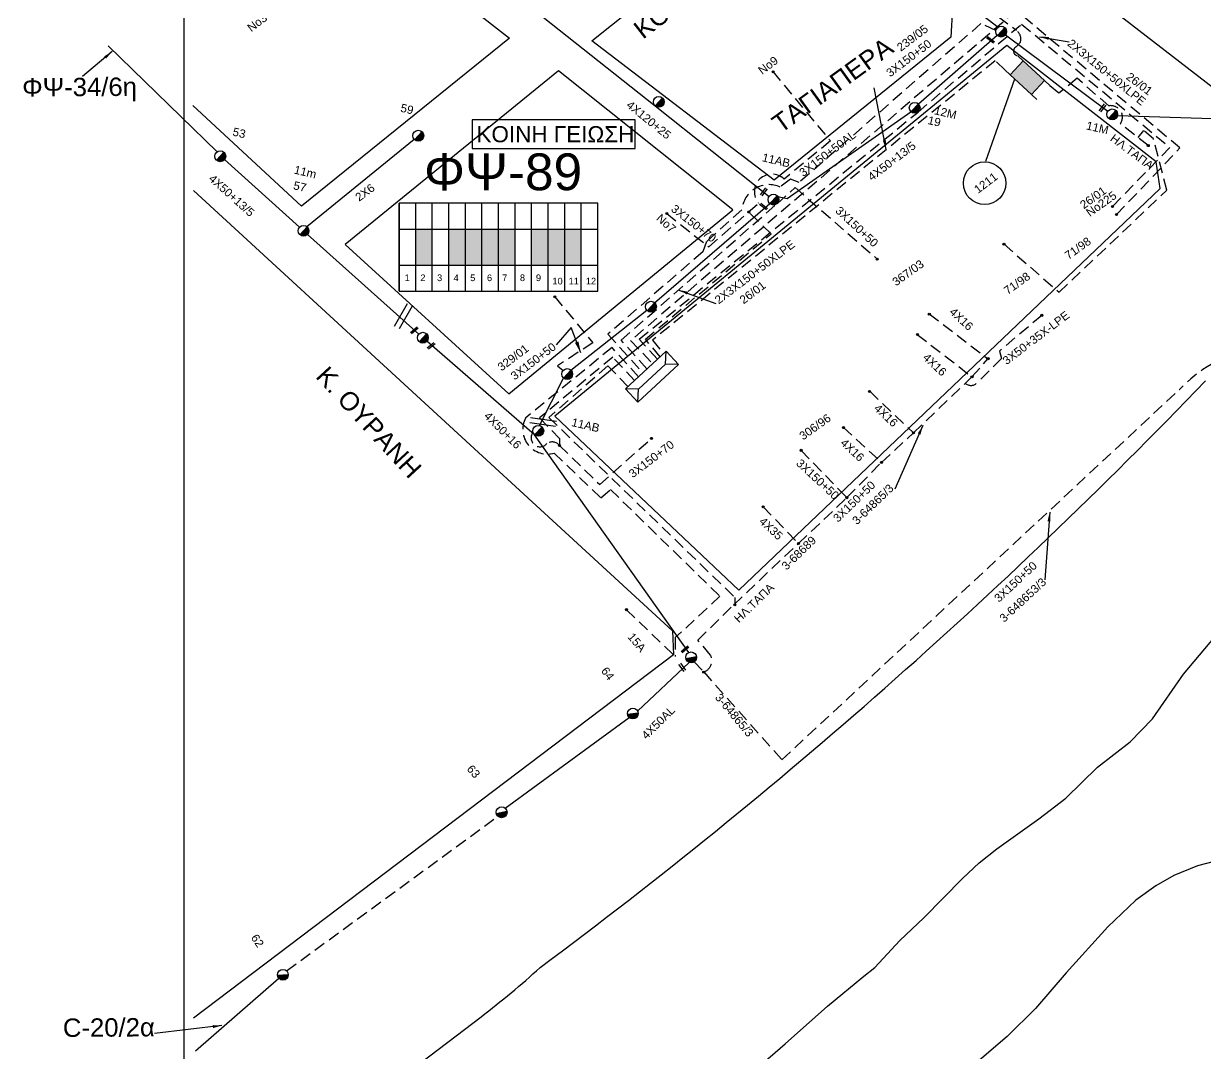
# Model space of a CAD drawing. Header units: millimetres. Extents: x 745 to 5694, y 762 to 3401.
# Drawn here: x 745.5 to 1002.5, y 1343.8 to 1567.7 of the extents above; entities that cross this region are included whole.
import ezdxf
from ezdxf.enums import TextEntityAlignment as Align

# ---------------------------------------------------------------- set-up
doc = ezdxf.new("R2010")
doc.units = ezdxf.units.MM
doc.linetypes.add('DASHED', pattern=[19.05, 12.7, -6.35])
for name, color, linetype in [('Link Box 4 Διευθύνσεων', 7, 'Continuous'), ('Άγνωστα', 7, 'Continuous'), ('Ασφαλειοκιβώτια Χ.Τ 12 αναχωρήσεων', 7, 'Continuous'), ('Εναέρια παροχή ΧΤ 4x16', 7, 'SYN_LINE'), ('Επιγραφές - Σχήματα', 7, 'Continuous'), ('Καλώδια ΧΤ   3x150+50AL', 7, 'DASHED'), ('Καλώδια ΧΤ   3x150+50CU', 7, 'DASHED'), ('Μηχανική τομή', 7, 'Continuous'), ('Στύλος ΦΜ', 7, 'Continuous'), ('Στύλος ΦΜ @ 1', 7, 'Continuous'), ('Συνδέσεις', 7, 'Continuous'), ('Συνεστραμμένα ΧΤ   4x120+25 AL', 7, 'SYN_LINE'), ('Τομή', 7, 'Continuous'), ('Υποσταθμός πόλεως', 7, 'Continuous'), ('Υπόβαθρο ΔΕΗ', 7, 'Continuous'), ('Υπόγεια καλώδια Παροχών ΧΤ   4x50AL', 7, 'DASHED')]:
    doc.layers.add(name, color=color, linetype=linetype)
doc.styles.add('arial', font='arial.ttf')
doc.styles.get("Standard").update_dxf_attribs({"font": 'arial.ttf'})
doc.linetypes.add('SYN_LINE', pattern='A,0.5,-0.0001,["/\\/\\/\\/",Standard,S=0.1,R=0,X=0,Y=-0.05],-0.25', length=0.7501)
doc.dimstyles.new('ISO-25', dxfattribs={"dimtxt": 2.5, "dimasz": 2.5, "dimexe": 1.25, "dimexo": 0.625, "dimtad": 1, "dimtxsty": 'Standard', "dimcen": 2.5, "dimadec": 0, "dimazin": 0, "dimtfac": 1, "dimtmove": 0, "dimatfit": 3, "dimfxl": 1, "dimarcsym": 0})

# ---------------------------------------------------------------- blocks, each defined once
blk = doc.blocks.new('ΥΠΑΡΧΩΝ ΤΣΙΜΕΝΤΕΝΙΟΣ ΣΤΥΛΟΣ')
at = {"layer": 'Στύλος ΦΜ'}
blk.add_hatch(color=256, dxfattribs=at).paths.add_polyline_path([(-1.29, -2.28, 0.574793), (2.62, 0, 0.268822), (1.3, 2.27)])
blk.add_line((-1.29, -2.28), (1.3, 2.27), dxfattribs=at)
blk.add_circle((0, 0), 2.62, dxfattribs=at)
at = {"layer": 'Στύλος ΦΜ', "flags": 4}
for tag, p in [('ΑΡΙΘΜΟΣ', (-4.68, 8.05)), ('ΤΥΠΟΣ', (-4.91, 3.03))]:
    blk.add_attdef(tag, p, '', height=4, dxfattribs=at)
blk = doc.blocks.new('_ΣΥΝΔΕΣΗ')
at = {"layer": 'Συνδέσεις', "linetype": 'SYN_LINE', "ltscale": 40}
blk.add_hatch(color=256, dxfattribs=at).paths.add_polyline_path([(0.5, -0.01, 1), (-0.5, -0.01, 1)])
at = {"layer": 'Συνδέσεις'}
blk.add_circle((0, -0.01), 0.5, dxfattribs=at)
blk = doc.blocks.new('ΑΣΦΑΛΕΙΟΚΙΒΩΤΙΟ ΥΠΟΣΤΑΘΜΟΥ 12 ΑΝΑΧΩΡΗΣΕΩΝ')
at = {"layer": 'Ασφαλειοκιβώτια Χ.Τ 12 αναχωρήσεων', "ltscale": 40}
for p, q in [((-23.91, 54), (23.91, 54)), ((-9.83, 54), (-9.83, -54)), ((9.83, 54), (9.83, -54)), ((-23.91, 45), (23.91, 45)), ((-23.91, 36), (23.91, 36)), ((-23.91, 27), (23.91, 27)), ((-23.91, 18), (23.91, 18)), ((-23.91, 9), (23.91, 9)), ((-23.91, 0), (23.91, 0)), ((-23.91, -9), (23.91, -9)), ((-23.91, -18), (23.91, -18)), ((-23.91, -27), (23.91, -27)), ((-23.91, -36), (23.91, -36)), ((-23.91, -45), (23.91, -45))]:
    blk.add_line(p, q, dxfattribs=at)
at = {"layer": 'Ασφαλειοκιβώτια Χ.Τ 12 αναχωρήσεων'}
blk.add_lwpolyline([(-23.91, -54), (23.91, -54), (23.91, 54), (-23.91, 54)], close=True, dxfattribs=at)
for s, p in [('1', (-18.44, 51.09)), ('2', (-18.44, 42.52)), ('3', (-18.44, 33.44)), ('4', (-18.44, 24.42)), ('5', (-18.44, 15.41)), ('6', (-18.44, 6.27)), ('7', (-18.44, -1.97)), ('8', (-18.44, -11.65)), ('9', (-18.44, -20.35)), ('10', (-20.24, -29.31)), ('11', (-20.24, -38.11)), ('12', (-20.24, -47.48))]:
    blk.add_text(s, height=3.6, rotation=270, dxfattribs=at).set_placement(p)
at = {"layer": 'Ασφαλειοκιβώτια Χ.Τ 12 αναχωρήσεων', "ltscale": 40}
for tag, height, p in [('ΟΝΟΜΑ', 5, (0.11, 57.89)), ('ΚΕΙΜΕΝΟ 1', 2, (17.33, 49.23)), ('ΚΕΙΜΕΝΟ 2', 2, (17.33, 40.53)), ('ΚΕΙΜΕΝΟ 3', 2, (17.33, 31.39)), ('ΚΕΙΜΕΝΟ 4', 2, (17.33, 22.41)), ('ΚΕΙΜΕΝΟ 5', 2, (17.33, 13.57)), ('ΚΕΙΜΕΝΟ 6', 2, (17.33, 4.65)), ('ΚΕΙΜΕΝΟ 7', 2, (17.33, -4.42)), ('ΚΕΙΜΕΝΟ 8', 2, (17.33, -13.15)), ('ΚΕΙΜΕΝΟ 9', 2, (17.33, -22.28)), ('ΚΕΙΜΕΝΟ 10', 2, (17.33, -31.5)), ('ΚΕΙΜΕΝΟ 11', 2, (17.33, -40.57)), ('ΚΕΙΜΕΝΟ 12', 2, (17.33, -49.5)), ('ΣΧ', 2, (0.17, -56.08))]:
    blk.add_attdef(tag, text='', height=height, dxfattribs=at).set_placement(p, align=Align.MIDDLE_CENTER)
blk = doc.blocks.new('ΥΠΟΣΤΑΘΜΟΣ ΠΟΛΕΩΣ')
at = {"layer": 'Υποσταθμός πόλεως', "linetype": 'Continuous', "ltscale": 40}
blk.add_lwpolyline([(-8.57, 2.82), (8.57, 2.82), (8.57, -2.82), (-8.57, -2.82)], close=True, dxfattribs=at)
for points in [[(-5.75, 0), (-8.57, 2.82)], [(5.75, 0), (8.57, 2.82)], [(-8.57, -2.82), (-5.75, 0)], [(-5.75, 0), (5.75, 0)], [(8.57, -2.82), (5.75, 0)]]:
    blk.add_lwpolyline(points, dxfattribs=at)
at = {"layer": 'Υποσταθμός πόλεως', "linetype": 'SYN_LINE', "ltscale": 40, "flags": 1}
for tag, p in [('ΜΕΤΑΣΧΗΜΑΤΙΣΜΟΣ', (10.6, 2.39)), ('ΙΣΧΥΣ', (10.58, -0.41)), ('ΑΡΙΘΜΟΣ', (10.7, -3.13))]:
    blk.add_attdef(tag, p, '', height=1.8, dxfattribs=at)
blk = doc.blocks.new('LINK BOX 4 ΑΝΑΧΩΡΗΣΕΩΝ')
at = {"layer": 'Link Box 4 Διευθύνσεων', "ltscale": 40}
blk.add_hatch(color=256, dxfattribs=at).paths.add_polyline_path([(-3.54, 0), (-3.54, -4.67), (3.54, -4.67), (3.54, 0)])
for p, q in [((-3.54, 0), (-5.33, 0)), ((5.33, 0), (3.54, 0)), ((-3.54, -4.67), (-5.33, -4.67)), ((5.33, -4.67), (3.54, -4.67))]:
    blk.add_line(p, q, dxfattribs=at)
blk.add_lwpolyline([(-3.54, -4.67), (-3.54, 0), (3.54, 0), (3.54, -4.67)], close=True, dxfattribs=at)
blk = doc.blocks.new('ΤΟΜΗ')
at = {"layer": 'Τομή', "ltscale": 40}
for p, q in [((-5.68, 0), (5.68, 0)), ((5.68, -2.33), (-5.68, -2.33))]:
    blk.add_line(p, q, dxfattribs=at)
blk = doc.blocks.new('ΜΗΧΑΝΙΚΗ ΤΟΜΗ')
at = {"layer": 'Μηχανική τομή', "ltscale": 40}
for p, q in [((-1.89, 0.78), (1.89, 0.78)), ((1.89, 0), (-1.89, 0))]:
    blk.add_line(p, q, dxfattribs=at)

msp = doc.modelspace()

# ---------------------------------------------------------------- hatches: boundary and pattern name
at = {"layer": 'Άγνωστα', "ltscale": 0.2}
for color, points in [(2, [(830.8, 1523.03), (830.85, 1515.17), (834.45, 1515.19), (834.4, 1523.05)]), (30, [(837.96, 1523), (838, 1515.14), (841.6, 1515.16), (841.56, 1523.02)]), (6, [(841.57, 1523), (841.61, 1515.14), (845.21, 1515.16), (845.17, 1523.02)]), (151, [(845.19, 1523), (845.24, 1515.14), (848.84, 1515.16), (848.79, 1523.02)]), (62, [(848.74, 1523), (848.79, 1515.14), (852.39, 1515.16), (852.34, 1523.02)]), (1, [(855.95, 1523), (855.99, 1515.14), (859.59, 1515.16), (859.55, 1523.02)]), (27, [(859.59, 1523), (859.63, 1515.14), (863.23, 1515.16), (863.19, 1523.02)]), (173, [(863.15, 1523), (863.2, 1515.14), (866.8, 1515.16), (866.75, 1523.02)])]:
    msp.add_hatch(color=color, dxfattribs=at).paths.add_polyline_path(points)

# ---------------------------------------------------------------- linework, layer by layer
at = {"layer": 'Άγνωστα', "color": 27}
msp.add_lwpolyline([(931.69, 1586.73), (957.43, 1566.92)], dxfattribs=at)
at = {"layer": 'Άγνωστα', "color": 2, "linetype": 'DASHED', "ltscale": 0.2}
for points in [[(983.22, 1526.18), (997.01, 1540.67), (961.42, 1570.52), (877.51, 1498.77), (882.3, 1493.75)], [(883.35, 1494.72), (879.39, 1499.06), (940.04, 1548.48), (962.56, 1567.61), (994.81, 1540.77), (982.32, 1527.94)]]:
    msp.add_lwpolyline(points, dxfattribs=at)
at = {"layer": 'Άγνωστα', "color": 5}
for points in [[(940.1, 1550.26), (957.23, 1565.19)], [(909.56, 1530.09), (911.59, 1529.66), (938.5, 1548.53)], [(882.74, 1507), (907.78, 1528.57)], [(864.52, 1492.37), (881.01, 1505.41)], [(857.7, 1480.3), (862.92, 1490.64)]]:
    msp.add_lwpolyline(points, dxfattribs=at)
at = {"layer": 'Άγνωστα', "color": 30}
for points in [[(959.06, 1565.25), (981.34, 1548.68)], [(890.18, 1430.96), (856.63, 1478.29), (833.21, 1498.63)]]:
    msp.add_lwpolyline(points, dxfattribs=at)
at = {"layer": 'Άγνωστα', "color": 1}
for points in [[(763.86, 1562.88), (787.54, 1539.81)], [(789.2, 1538.17), (805.47, 1523.44)], [(807.19, 1521.83), (831.44, 1500.19)]]:
    msp.add_lwpolyline(points, dxfattribs=at)
at = {"layer": 'Άγνωστα', "color": 173, "linetype": 'DASHED', "ltscale": 0.2}
for points in [[(958.94, 1557.66), (956.81, 1559.62), (882.28, 1498.86), (884.69, 1495.95)], [(958.74, 1519.74), (970.7, 1509.3), (994.15, 1531.47), (991.26, 1542.65), (989.11, 1544.47), (987.83, 1542.97)]]:
    msp.add_lwpolyline(points, dxfattribs=at)
at = {"layer": 'Άγνωστα', "color": 151, "linetype": 'DASHED', "ltscale": 0.2}
for points in [[(908.44, 1557.26), (920.97, 1542.19), (910.88, 1533.89)], [(885.39, 1526.41), (894.53, 1519.14), (905.34, 1528.67)], [(883.95, 1495.27), (880.72, 1499.09), (908.1, 1522), (903.17, 1526.76)]]:
    msp.add_lwpolyline(points, dxfattribs=at)
at = {"layer": 'Άγνωστα', "color": 173, "linetype": 'DASHED', "ltscale": 0.2}
msp.add_lwpolyline([(990.12, 1541.18), (984.06, 1545.92, 0.663043), (981.55, 1549.83), (974.62, 1555.82), (970.67, 1552.58), (968.7, 1554.23)], format="xyb", dxfattribs=at)
at = {"layer": 'Άγνωστα', "color": 27, "linetype": 'SYN_LINE', "ltscale": 20}
msp.add_lwpolyline([(983.43, 1547.71), (1008.66, 1546.91)], dxfattribs=at)
at = {"layer": 'Άγνωστα', "color": 1, "linetype": 'SYN_LINE', "ltscale": 20}
msp.add_lwpolyline([(807.07, 1523.57), (830.41, 1542.59)], dxfattribs=at)
at = {"layer": 'Άγνωστα', "color": 151, "linetype": 'DASHED', "ltscale": 0.2}
msp.add_lwpolyline([(905.34, 1528.67, -0.955219), (910.88, 1533.89)], format="xyb", dxfattribs=at)
at = {"layer": 'Άγνωστα', "color": 1, "linetype": 'DASHED', "ltscale": 0.2}
for points in [[(875.46, 1498.87), (875.46, 1498.87), (909.36, 1528.54), (913.29, 1532.04), (931.19, 1516.49)], [(881.07, 1492.62), (875.46, 1498.87)]]:
    msp.add_lwpolyline(points, dxfattribs=at)
at = {"layer": 'Άγνωστα', "color": 5, "linetype": 'DASHED', "ltscale": 0.2}
msp.add_lwpolyline([(861.02, 1508.31), (869.29, 1498.32), (861.6, 1493.27), (862.81, 1492.26)], dxfattribs=at)
at = {"layer": 'Άγνωστα', "color": 6, "linetype": 'DASHED', "ltscale": 0.2}
msp.add_lwpolyline([(966.95, 1504.26), (957.75, 1496.51), (958.21, 1494.85), (952.82, 1489.56, -0.393764), (950.31, 1489.49, -1.31801)], format="xyb", dxfattribs=at)
at = {"layer": 'Άγνωστα', "color": 62, "linetype": 'DASHED', "ltscale": 0.2}
msp.add_lwpolyline([(879.24, 1490.93), (873.46, 1497.26), (854.64, 1481.94, 0.654786), (860.88, 1474.3), (871.05, 1464.59), (873.12, 1466.4), (896.94, 1443.18), (887.22, 1434.18), (887.22, 1430.05)], format="xyb", dxfattribs=at)
at = {"layer": 'Άγνωστα', "color": 30, "linetype": 'DASHED', "ltscale": 0.2}
msp.add_lwpolyline([(878.35, 1490.11), (873.61, 1495.18), (857.72, 1481.96), (862.05, 1477.47), (862.05, 1475.97)], dxfattribs=at)
at = {"layer": 'Άγνωστα', "color": 6, "linetype": 'DASHED', "ltscale": 0.2}
for points in [[(894.9, 1430.39), (892.16, 1433.63), (899.93, 1441.33), (914.02, 1454.67), (924.56, 1464.63), (932.08, 1472.29), (939.06, 1478.71), (951.77, 1490.89), (955.25, 1494.84)], [(876.94, 1488.81), (872.57, 1493.27), (859.71, 1482.07), (900.16, 1442.95), (900.16, 1441.34)], [(891.36, 1428.94), (893.44, 1426.72), (893.44, 1426.72), (910.43, 1407.62), (996.89, 1488.13)], [(914.59, 1474.91), (924.55, 1464.62)], [(906.35, 1462.63), (914.02, 1454.67)]]:
    msp.add_lwpolyline(points, dxfattribs=at)
at = {"layer": 'Άγνωστα', "color": 30, "linetype": 'DASHED', "ltscale": 0.2}
msp.add_lwpolyline([(856.29, 1478.87, 0.994132), (859.28, 1476.38, -0.389239), (862.05, 1475.97), (870.78, 1467.48), (882.07, 1477.51)], format="xyb", dxfattribs=at)
at = {"layer": 'Άγνωστα', "color": 62, "linetype": 'DASHED', "ltscale": 0.2}
msp.add_lwpolyline([(876.63, 1440.26), (887.22, 1430.05)], dxfattribs=at)
at = {"layer": 'Άγνωστα', "color": 6, "linetype": 'DASHED', "ltscale": 0.2}
for centre, radius, start, end in [((1020.33, 1465.63), 32.49, 73.615, 136.1743), ((892.55, 1429.2), 2.63, 289.7348, 26.8905)]:
    msp.add_arc(centre, radius, start, end, dxfattribs=at)
at = {"layer": 'Εναέρια παροχή ΧΤ 4x16', "color": 6, "linetype": 'DASHED', "ltscale": 0.2}
for points in [[(942.45, 1504.58), (955.25, 1494.84)], [(939.83, 1500.13), (951.77, 1490.9)], [(929.53, 1487.75), (939.06, 1478.71)], [(923.78, 1479.92), (932.09, 1472.3)]]:
    msp.add_lwpolyline(points, dxfattribs=at)
at = {"layer": 'Επιγραφές - Σχήματα', "ltscale": 0.2}
msp.add_line((954.75, 1537.81), (961.07, 1555.68), dxfattribs=at)
at = {"layer": 'Επιγραφές - Σχήματα'}
msp.add_lwpolyline([(780.39, 1891.51), (3073.89, 1891.51), (3073.89, 778.3), (780.39, 778.3)], close=True, dxfattribs=at)
at = {"layer": 'Επιγραφές - Σχήματα', "color": 190}
msp.add_lwpolyline([(843.02, 1540.58), (878.53, 1540.58), (878.53, 1546.76), (843.02, 1546.76)], close=True, dxfattribs=at)
at = {"layer": 'Επιγραφές - Σχήματα'}
msp.add_circle((954.52, 1533.01), 4.63, dxfattribs=at)
at = {"layer": 'Καλώδια ΧΤ   3x150+50AL', "color": 27, "ltscale": 0.2}
msp.add_lwpolyline([(956.98, 1566.24), (953.69, 1567.7), (914.18, 1533.16), (912.3, 1533.91), (910.05, 1532.17, 0.518664), (901.71, 1527.22), (894.05, 1520.35), (893.19, 1518.1), (872.55, 1500.16), (880.19, 1491.8)], format="xyb", dxfattribs=at)
at = {"layer": 'Καλώδια ΧΤ   3x150+50CU', "color": 85, "ltscale": 0.2}
msp.add_lwpolyline([(781.27, 1577.86), (798.24, 1591.62, -0.769042), (803.27, 1595.71), (862.99, 1640.7), (911.98, 1603.68, 0.006394), (915.05, 1601.42), (961.45, 1566.26, -0.31166), (962.3, 1563.68), (961.38, 1562.67, 0.761306), (961.77, 1560.7, 0.051998)], format="xyb", dxfattribs=at)
at = {"layer": 'Συνεστραμμένα ΧΤ   4x120+25 AL', "color": 151, "linetype": 'SYN_LINE', "ltscale": 20}
msp.add_lwpolyline([(809.83, 1608), (832.79, 1588), (858.5, 1569.14), (882.83, 1549.83), (907.64, 1530.13)], dxfattribs=at)
at = {"layer": 'Υπόβαθρο ΔΕΗ'}
for points in [[(782.06, 1725.37), (1010.06, 1549.34), (1144.55, 1669.73, 0.332516), (1169.82, 1769.43), (1159.23, 1801.27)], [(787.64, 1308.14), (844.98, 1351.75, 0.021954), (857.82, 1362.44, 0.041458), (1002.54, 1490.01)]]:
    msp.add_lwpolyline(points, format="xyb", dxfattribs=at)
for points in [[(782.26, 1576.49), (808.24, 1598.02), (851.18, 1564.58), (805.94, 1528.04), (782.25, 1549.87)], [(869.04, 1564), (911.84, 1598.13), (947.55, 1571.09), (947.16, 1564.76), (908.77, 1533.7), (869.04, 1564)], [(959.35, 1562.94), (861, 1482.37), (901.07, 1444.49), (992.68, 1531.85), (991.83, 1537.62), (959.35, 1562.94)], [(861.84, 1557.43), (815.38, 1519.68), (851.04, 1487.21), (899.78, 1527.23), (861.84, 1557.43)], [(782.43, 1531.39), (886.62, 1435.66), (886.85, 1430.44), (782.39, 1351.44)], [(905.19, 1340.74), (911.11, 1345.82), (920.34, 1354.05), (928.27, 1360.56), (930.6, 1362.42), (936.08, 1368.36), (941.28, 1373.27), (949.67, 1381.8), (953.35, 1385.23), (957.18, 1388.27), (966.28, 1394.81), (972.17, 1399.31), (979.04, 1406.01), (986.19, 1411.51), (991.07, 1416.56), (997.77, 1426.26), (1007.04, 1437.25)], [(1006.67, 1386.1), (1000.8, 1384.53), (995.66, 1382.47), (991.73, 1380.18), (987.38, 1377.07), (981.32, 1371.29), (972.27, 1361.33), (965.55, 1353.51), (959.45, 1347.47), (950.36, 1339.68)]]:
    msp.add_lwpolyline(points, dxfattribs=at)
at = {"layer": 'Υπόγεια καλώδια Παροχών ΧΤ   4x50AL', "color": 5, "linetype": 'Continuous', "ltscale": 0.2}
for points in [[(879.04, 1418.22), (890.21, 1428.81)], [(850.24, 1397.07), (877.2, 1416.81)], [(782.88, 1344.36), (800.98, 1360.1)]]:
    msp.add_lwpolyline(points, dxfattribs=at)
at = {"layer": 'Υπόγεια καλώδια Παροχών ΧΤ   4x50AL', "color": 5, "ltscale": 0.2}
msp.add_lwpolyline([(802.68, 1361.73), (848.64, 1395.34)], dxfattribs=at)

# ---------------------------------------------------------------- block references
at = {"layer": 'Link Box 4 Διευθύνσεων', "xscale": 0.8886154372399149, "yscale": 0.8886154372399149, "zscale": 0.8886154372399149, "rotation": 316.9626499681071}
msp.add_blockref('LINK BOX 4 ΑΝΑΧΩΡΗΣΕΩΝ', (965.23, 1557.46), dxfattribs=at)
at = {"layer": 'Ασφαλειοκιβώτια Χ.Τ 12 αναχωρήσεων', "xscale": 0.3999999999999773, "yscale": 0.3999999999999773, "zscale": 0.3999999999999773, "rotation": 90}
msp.add_blockref('ΑΣΦΑΛΕΙΟΚΙΒΩΤΙΟ ΥΠΟΣΤΑΘΜΟΥ 12 ΑΝΑΧΩΡΗΣΕΩΝ', (848.77, 1519.09), dxfattribs=at)
at = {"layer": 'Μηχανική τομή'}
for p, xscale, yscale, zscale, rotation in [((955.67, 1564.04), 0.4999999999999915, 0.4999999999999915, 0.4999999999999915, 322.3318594266235), ((980.3, 1549.26), 0.5000000000001305, 0.5000000000001305, 0.5000000000001305, 52.3318594266029), ((906.66, 1531.02), 0.5000000000001305, 0.5000000000001305, 0.5000000000001305, 52.3318594266029), ((906.33, 1527.8), 0.4999999999999915, 0.4999999999999915, 0.4999999999999915, 322.3318594266235), ((830.58, 1500.84), 0.500000000000052, 0.500000000000052, 0.500000000000052, 40.10246427516926), ((834.24, 1497.49), 0.500000000000052, 0.500000000000052, 0.500000000000052, 40.10246427516926), ((889.47, 1431.48), 0.500000000000052, 0.500000000000052, 0.500000000000052, 40.10246427516926), ((888.59, 1427.61), 0.49999999999992, 0.49999999999992, 0.49999999999992, 307.0892172388048)]:
    msp.add_blockref('ΜΗΧΑΝΙΚΗ ΤΟΜΗ', p, dxfattribs=dict(at, xscale=xscale, yscale=yscale, zscale=zscale, rotation=rotation))
at = {"layer": 'Στύλος ΦΜ @ 1', "ltscale": 40, "xscale": 0.4499999999996779, "yscale": 0.4499999999996779, "zscale": 0.4499999999996779, "rotation": 346.8465568456768}
for p in [(958.12, 1565.97), (883.63, 1550.69), (881.93, 1506.14), (832.32, 1499.41), (863.72, 1491.5)]:
    msp.add_blockref('ΥΠΑΡΧΩΝ ΤΣΙΜΕΝΤΕΝΙΟΣ ΣΤΥΛΟΣ', p, dxfattribs=at)
at = {"layer": 'Στύλος ΦΜ @ 1', "ltscale": 40}
ref = msp.add_blockref('ΥΠΑΡΧΩΝ ΤΣΙΜΕΝΤΕΝΙΟΣ ΣΤΥΛΟΣ', (831.32, 1543.33), dxfattribs=dict(at, xscale=0.4499999999996779, yscale=0.4499999999996779, zscale=0.4499999999996779, rotation=346.8465568456768))
ref.add_attrib('ΤΥΠΟΣ', '59', (827.32, 1548.58), dxfattribs={"layer": 'Στύλος ΦΜ', "height": 1.8, "rotation": 346.8466, "flags": 4})
ref = msp.add_blockref('ΥΠΑΡΧΩΝ ΤΣΙΜΕΝΤΕΝΙΟΣ ΣΤΥΛΟΣ', (939.3, 1549.4), dxfattribs=dict(at, xscale=0.4499999999996779, yscale=0.4499999999996779, zscale=0.4499999999996779, rotation=346.8465568456768))
ref.add_attrib('ΤΥΠΟΣ', '12Μ', (943.42, 1548.04), dxfattribs={"layer": 'Στύλος ΦΜ', "height": 1.8, "rotation": 346.8466, "flags": 4})
ref.add_attrib('ΑΡΙΘΜΟΣ', '19', (942.01, 1545.9), dxfattribs={"layer": 'Στύλος ΦΜ', "height": 1.8, "rotation": 346.8466, "flags": 4})
ref = msp.add_blockref('ΥΠΑΡΧΩΝ ΤΣΙΜΕΝΤΕΝΙΟΣ ΣΤΥΛΟΣ', (982.28, 1547.97), dxfattribs=dict(at, xscale=0.4499999999996779, yscale=0.4499999999996779, zscale=0.4499999999996779, rotation=346.8465568456768))
ref.add_attrib('ΤΥΠΟΣ', '11Μ', (976.48, 1544.74), dxfattribs={"layer": 'Στύλος ΦΜ', "height": 1.8, "rotation": 346.8466, "flags": 4})
ref = msp.add_blockref('ΥΠΑΡΧΩΝ ΤΣΙΜΕΝΤΕΝΙΟΣ ΣΤΥΛΟΣ', (788.24, 1538.86), dxfattribs=dict(at, xscale=0.4499999999996779, yscale=0.4499999999996779, zscale=0.4499999999996779, rotation=346.8465568456768))
ref.add_attrib('ΤΥΠΟΣ', '53', (790.8, 1543.39), dxfattribs={"layer": 'Στύλος ΦΜ', "height": 1.8, "rotation": 346.8466, "flags": 4})
ref = msp.add_blockref('ΥΠΑΡΧΩΝ ΤΣΙΜΕΝΤΕΝΙΟΣ ΣΤΥΛΟΣ', (908.58, 1529.43), dxfattribs=dict(at, xscale=0.4499999999996779, yscale=0.4499999999996779, zscale=0.4499999999996779, rotation=346.8465568456768))
ref.add_attrib('ΤΥΠΟΣ', '11AB', (905.98, 1537.81), dxfattribs={"layer": 'Στύλος ΦΜ', "height": 1.8, "rotation": 346.8466, "flags": 4})
ref = msp.add_blockref('ΥΠΑΡΧΩΝ ΤΣΙΜΕΝΤΕΝΙΟΣ ΣΤΥΛΟΣ', (806.35, 1522.65), dxfattribs=dict(at, xscale=0.4499999999996779, yscale=0.4499999999996779, zscale=0.4499999999996779, rotation=346.8465568456768))
ref.add_attrib('ΤΥΠΟΣ', '11m', (804.15, 1535.13), dxfattribs={"layer": 'Στύλος ΦΜ', "height": 1.8, "rotation": 346.8466, "flags": 4})
ref.add_attrib('ΑΡΙΘΜΟΣ', '57', (804.01, 1531.72), dxfattribs={"layer": 'Στύλος ΦΜ', "height": 1.8, "rotation": 346.8466, "flags": 4})
ref = msp.add_blockref('ΥΠΑΡΧΩΝ ΤΣΙΜΕΝΤΕΝΙΟΣ ΣΤΥΛΟΣ', (857.43, 1479.16), dxfattribs=dict(at, xscale=0.4499999999996779, yscale=0.4499999999996779, zscale=0.4499999999996779, rotation=346.8465568456768))
ref.add_attrib('ΤΥΠΟΣ', '11AB', (864.52, 1480.23), dxfattribs={"layer": 'Στύλος ΦΜ', "height": 1.8, "rotation": 346.8466, "flags": 4})
ref = msp.add_blockref('ΥΠΑΡΧΩΝ ΤΣΙΜΕΝΤΕΝΙΟΣ ΣΤΥΛΟΣ', (890.68, 1429.89), dxfattribs=dict(at, xscale=0.4499999999996511, yscale=0.4499999999996511, zscale=0.4499999999996511, rotation=310.3962016413133))
ref.add_attrib('ΤΥΠΟΣ', '15A', (876.73, 1434.28), dxfattribs={"layer": 'Στύλος ΦΜ', "height": 1.8, "rotation": 310.3962, "flags": 4})
ref = msp.add_blockref('ΥΠΑΡΧΩΝ ΤΣΙΜΕΝΤΕΝΙΟΣ ΣΤΥΛΟΣ', (878, 1417.68), dxfattribs=dict(at, xscale=0.4499999999997185, yscale=0.4499999999997185, zscale=0.4499999999997185, rotation=307.1387801808379))
ref.add_attrib('ΤΥΠΟΣ', '64', (870.97, 1426.94), dxfattribs={"layer": 'Στύλος ΦΜ', "height": 1.8, "rotation": 307.1388, "flags": 4})
ref = msp.add_blockref('ΥΠΑΡΧΩΝ ΤΣΙΜΕΝΤΕΝΙΟΣ ΣΤΥΛΟΣ', (849.44, 1396.21), dxfattribs=dict(at, xscale=0.4499999999996703, yscale=0.4499999999996703, zscale=0.4499999999996703, rotation=310.8961570615853))
ref.add_attrib('ΤΥΠΟΣ', '63', (841.75, 1405.55), dxfattribs={"layer": 'Στύλος ΦΜ', "height": 1.8, "rotation": 310.8962, "flags": 4})
ref = msp.add_blockref('ΥΠΑΡΧΩΝ ΤΣΙΜΕΝΤΕΝΙΟΣ ΣΤΥΛΟΣ', (801.87, 1360.87), dxfattribs=dict(at, xscale=0.4499999999997153, yscale=0.4499999999997153, zscale=0.4499999999997153, rotation=303.9008620429249))
ref.add_attrib('ΤΥΠΟΣ', '62', (794.82, 1368.94), dxfattribs={"layer": 'Στύλος ΦΜ', "height": 1.8, "rotation": 303.9009, "flags": 4})
at = {"layer": 'Συνδέσεις', "xscale": 0.4499999999998181, "yscale": 0.4499999999998181, "zscale": 0.4499999999998181}
for p in [(908.54, 1557.24), (990.12, 1541.18), (982.32, 1527.94), (885.39, 1526.41), (903.24, 1526.75), (983.22, 1526.19), (958.74, 1519.75), (931.16, 1516.48), (861.02, 1508.31), (942.49, 1504.53), (966.95, 1504.27), (939.91, 1500.1), (955.25, 1494.85), (951.77, 1490.9), (929.48, 1487.73), (923.84, 1479.86), (939.06, 1478.71), (862.05, 1475.97), (882.07, 1477.52), (914.59, 1474.92), (932.09, 1472.3), (906.35, 1462.64), (924.56, 1464.63), (914.02, 1454.68), (876.63, 1440.27), (900.16, 1441.34), (893.41, 1426.69)]:
    msp.add_blockref('_ΣΥΝΔΕΣΗ', p, dxfattribs=at)
at = {"layer": 'Τομή'}
for p, xscale, yscale, zscale, rotation in [((828.58, 1503.82), 0.5000000000000205, 0.5000000000000205, 0.5000000000000205, 240.1557962999472), ((858.54, 1481.65), 0.5000000000001199, 0.5000000000001199, 0.5000000000001199, 352.396715040843)]:
    msp.add_blockref('ΤΟΜΗ', p, dxfattribs=dict(at, xscale=xscale, yscale=yscale, zscale=zscale, rotation=rotation))
at = {"layer": 'Υποσταθμός πόλεως', "xscale": 0.7003912046362204, "yscale": 0.7003912046362204, "zscale": 0.7003912046362204, "rotation": 42.68469962035277}
msp.add_blockref('ΥΠΟΣΤΑΘΜΟΣ ΠΟΛΕΩΣ', (882.16, 1490.94), dxfattribs=at)

# ---------------------------------------------------------------- texts
at = {"layer": 'Άγνωστα', "char_height": 1.8, "width": 69.1904, "attachment_point": 1, "style": 'arial'}
for s, insert, rotation in [('3X150+50', (932.88, 1557.44), 37.1321), ('2X3X150+50XLPE', (973.51, 1564.5), 320.6398), ('4X120+25', (877.56, 1551.11), 320.9235), ('4X50+13/5', (928.9, 1534.84), 37.1321), ('4X50+13/5', (786.78, 1535.09), 318.0722), ('2X6', (817.38, 1530.4), 36.2751), ('3X150+70', (887.23, 1528.52), 322.1618), ('3X150+50', (923.12, 1528.14), 317.0345), ('2X3X150+50XLPE', (895.58, 1508.06), 37.1321), ('3X50+35X-LPE', (958.21, 1494.85), 37.1321), ('3X150+50', (851.19, 1491.52), 37.1321), ('4X50+16', (846.74, 1483.5), 315.0024), ('3X150+70', (876.89, 1470.26), 37.1321), ('3X150+50', (914.6, 1473.21), 317.0606), ('3X150+50', (921.36, 1460.44), 43.9947), ('4X35', (906.53, 1460.57), 317.0606), ('3X150+50', (956.4, 1443.07), 42.8257)]:
    msp.add_mtext(s, dxfattribs=dict(at, insert=insert, rotation=rotation))
at = {"layer": 'Εναέρια παροχή ΧΤ 4x16', "char_height": 1.8, "width": 69.1904, "attachment_point": 1, "rotation": 317.0345, "style": 'arial'}
for insert in [(947.93, 1506.13), (942.14, 1496.22), (931.52, 1485.16), (924.22, 1477.65)]:
    msp.add_mtext('4X16', dxfattribs=dict(at, insert=insert))
at = {"layer": 'Επιγραφές - Σχήματα', "width": 69.1904, "attachment_point": 1, "style": 'arial'}
for s, insert, char_height, rotation in [('KOYNEMENOY', (877.73, 1567.33), 4, 37.836), ('Nο30-34', (793.9, 1567.23), 1.8, 37.4132), ('239/05', (935.2, 1562.99), 1.8, 37.1321), ('TAΓIAΠEPA', (907.81, 1546.96), 4, 35.8385), ('Nο9', (905.03, 1557.97), 1.8, 37.1321), ('ΦΨ-34/6η', (745.14, 1555.84), 4, 0.3813), ('26/01', (986.2, 1557.23), 1.8, 323.1632), ('ΗΛ.ΤΑΠΑ', (982.74, 1543.83), 1.8, 323.1632), ('1211', (951.99, 1532.1), 1.8, 37.1321), ('26/01', (975.04, 1528.77), 1.8, 35.5643), ('Nο225', (976.36, 1527.09), 1.8, 35.5643), ('Nο7', (884.16, 1526.5), 1.8, 317.5712), ('71/98', (971.7, 1517.77), 1.8, 35.5643), ('367/03', (934.2, 1512.02), 1.8, 35.5643), ('71/98', (958.48, 1510.14), 1.8, 35.5643), ('26/01', (901, 1508.06), 1.8, 37.1321), ('329/01', (848.33, 1493.47), 1.8, 37.1321), ('K. OYPANH', (811.75, 1493.56), 4, 312.6616), ('306/96', (913.97, 1478.51), 1.8, 35.5643), ('3-64865/3', (925.5, 1459.9), 1.8, 43.9947), ('3-68689', (910.16, 1450.03), 1.8, 43.9947), ('ΗΛ.ΤΑΠΑ', (899.81, 1438.58), 1.8, 43.9947), ('3-648653/3', (957.54, 1438.71), 1.8, 42.8257), ('3-64865/3', (897.13, 1422.26), 1.8, 309.996), ('C-20/2α', (753.99, 1351.35), 4, 0.3813)]:
    msp.add_mtext(s, dxfattribs=dict(at, insert=insert, char_height=char_height, rotation=rotation))
at = {"layer": 'Επιγραφές - Σχήματα', "color": 190, "insert": (843.97, 1545.41), "char_height": 3.5, "width": 35.1311, "attachment_point": 1}
msp.add_mtext('KOINH ΓΕΙΩΣΗ', dxfattribs=at)
at = {"layer": 'Επιγραφές - Σχήματα', "ltscale": 0.2, "insert": (832.56, 1539.48), "char_height": 8, "width": 51.186, "attachment_point": 1}
msp.add_mtext('ΦΨ-89', dxfattribs=at)
at = {"layer": 'Καλώδια ΧΤ   3x150+50AL', "insert": (913.96, 1535.76), "char_height": 1.8, "width": 69.1904, "attachment_point": 1, "rotation": 37.1321, "style": 'arial'}
msp.add_mtext('3X150+50AL', dxfattribs=at)
at = {"layer": 'Υπόγεια καλώδια Παροχών ΧΤ   4x50AL', "insert": (879.69, 1413.23), "char_height": 1.8, "width": 69.1904, "attachment_point": 1, "rotation": 44.4883, "style": 'arial'}
msp.add_mtext('4X50AL', dxfattribs=at)

# ---------------------------------------------------------------- leaders
at = {"layer": 'Επιγραφές - Σχήματα', "ltscale": 40}
for points in [[(966.49, 1564.85), (972.88, 1563.72)], [(764.72, 1561.63), (758.3, 1556.21)], [(933.09, 1540.34), (930.48, 1553.78)], [(888.03, 1509.77), (896.08, 1506.87)], [(941.08, 1480.29), (934.96, 1466.47)], [(968.67, 1461.47), (967.62, 1446.73)], [(788.6, 1349.84), (773.94, 1348.07)]]:
    msp.add_leader(points, dimstyle='ISO-25', override={"dimasz": 2, "dimtad": 0}, dxfattribs=at)
at = {"layer": 'Επιγραφές - Σχήματα'}
msp.add_leader([(866.67, 1496.1), (864.57, 1501.66), (861.32, 1497.84)], dimstyle='ISO-25', override={"dimgap": 0.625, "dimtad": 0}, dxfattribs=at)

doc.saveas('drawing.dxf')
